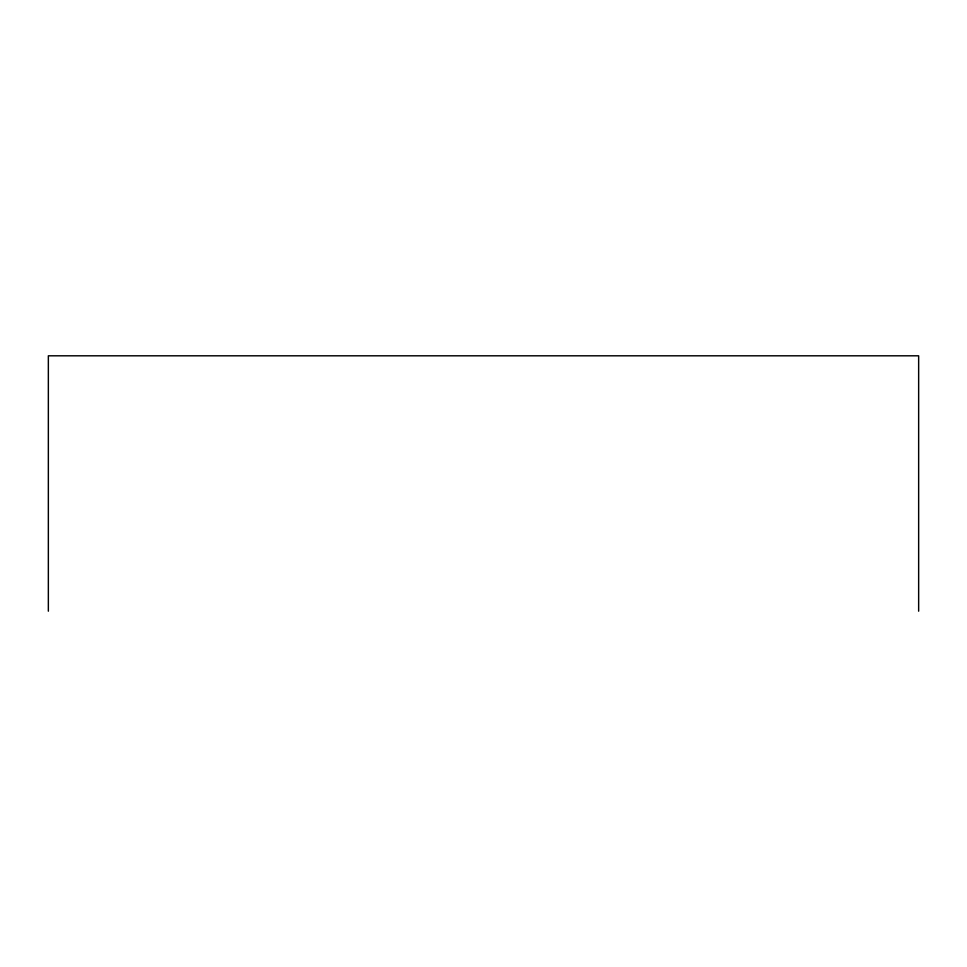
<?xml version="1.0" encoding="UTF-8"?>
<svg xmlns="http://www.w3.org/2000/svg" width="967" height="967" viewBox="0 0 967 967"><rect width="100%" height="100%" fill="white"/><g stroke="black" fill="none" stroke-linecap="round" stroke-linejoin="round"><path stroke-width="1.45" d="M918.65 611.192L918.65 355.808L48.35 355.808L48.35 611.192"/></g></svg>
